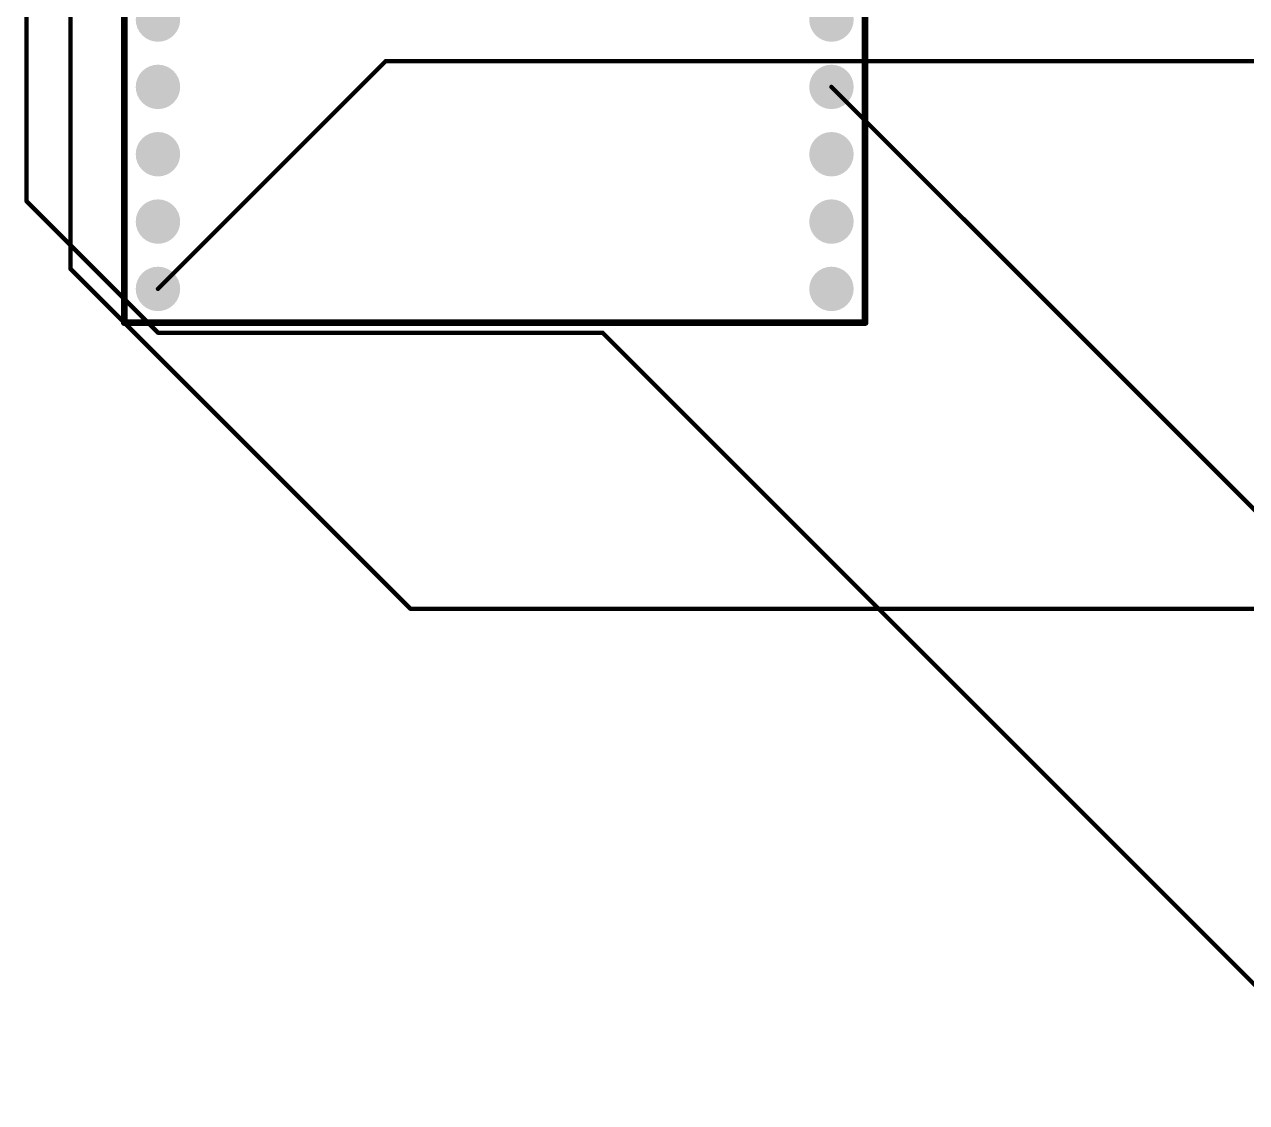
# Model space of a CAD drawing. Header units: inches. Extents: x -0.1 to 5.62, y -0.6 to 4.67.
# Drawn here: x -0.098 to 1.716, y -0.308 to 1.293 of the extents above; entities that cross this region are included whole.
import ezdxf

# ---------------------------------------------------------------- set-up
doc = ezdxf.new("R2010")
doc.units = ezdxf.units.IN
doc.header["$MEASUREMENT"] = 0
for name, color, linetype in [('Bottom Layer', 5, 'Continuous'), ('Bottom Solder', 6, 'Continuous'), ('Multi-Layer', 9, 'Continuous'), ('Pad Holes', 156, 'Continuous'), ('Top Layer', 1, 'Continuous'), ('Top Overlay', 2, 'Continuous'), ('Top Solder', 216, 'Continuous')]:
    doc.layers.add(name, color=color, linetype=linetype)

# ---------------------------------------------------------------- blocks, each defined once
blk = doc.blocks.new('ESP_DEVKIT_10')
at = {"layer": 'Bottom Layer'}
h = blk.add_hatch(color=5, dxfattribs=at)
edge = h.paths.add_edge_path()
edge.add_arc((0, -1.4), 0.03, 0, 360)
h = blk.add_hatch(color=5, dxfattribs=at)
edge = h.paths.add_edge_path()
edge.add_arc((1, -1.4), 0.03, 0, 360)
h = blk.add_hatch(color=5, dxfattribs=at)
edge = h.paths.add_edge_path()
edge.add_arc((0, -1.5), 0.03, 0, 360)
h = blk.add_hatch(color=5, dxfattribs=at)
edge = h.paths.add_edge_path()
edge.add_arc((1, -1.5), 0.03, 0, 360)
h = blk.add_hatch(color=5, dxfattribs=at)
edge = h.paths.add_edge_path()
edge.add_arc((0, -1.6), 0.03, 0, 360)
h = blk.add_hatch(color=5, dxfattribs=at)
edge = h.paths.add_edge_path()
edge.add_arc((1, -1.6), 0.03, 0, 360)
h = blk.add_hatch(color=5, dxfattribs=at)
edge = h.paths.add_edge_path()
edge.add_arc((0, -1.7), 0.03, 0, 360)
h = blk.add_hatch(color=5, dxfattribs=at)
edge = h.paths.add_edge_path()
edge.add_arc((1, -1.7), 0.03, 0, 360)
h = blk.add_hatch(color=5, dxfattribs=at)
edge = h.paths.add_edge_path()
edge.add_arc((0, -1.8), 0.03, 0, 360)
h = blk.add_hatch(color=5, dxfattribs=at)
edge = h.paths.add_edge_path()
edge.add_arc((1, -1.8), 0.03, 0, 360)
at = {"layer": 'Bottom Solder'}
h = blk.add_hatch(color=6, dxfattribs=at)
edge = h.paths.add_edge_path()
edge.add_arc((0, -1.4), 0.033, 0, 360)
h = blk.add_hatch(color=6, dxfattribs=at)
edge = h.paths.add_edge_path()
edge.add_arc((1, -1.4), 0.033, 0, 360)
h = blk.add_hatch(color=6, dxfattribs=at)
edge = h.paths.add_edge_path()
edge.add_arc((0, -1.5), 0.033, 0, 360)
h = blk.add_hatch(color=6, dxfattribs=at)
edge = h.paths.add_edge_path()
edge.add_arc((1, -1.5), 0.033, 0, 360)
h = blk.add_hatch(color=6, dxfattribs=at)
edge = h.paths.add_edge_path()
edge.add_arc((0, -1.6), 0.033, 0, 360)
h = blk.add_hatch(color=6, dxfattribs=at)
edge = h.paths.add_edge_path()
edge.add_arc((1, -1.6), 0.033, 0, 360)
h = blk.add_hatch(color=6, dxfattribs=at)
edge = h.paths.add_edge_path()
edge.add_arc((0, -1.7), 0.033, 0, 360)
h = blk.add_hatch(color=6, dxfattribs=at)
edge = h.paths.add_edge_path()
edge.add_arc((1, -1.7), 0.033, 0, 360)
h = blk.add_hatch(color=6, dxfattribs=at)
edge = h.paths.add_edge_path()
edge.add_arc((0, -1.8), 0.033, 0, 360)
h = blk.add_hatch(color=6, dxfattribs=at)
edge = h.paths.add_edge_path()
edge.add_arc((1, -1.8), 0.033, 0, 360)
at = {"layer": 'Multi-Layer'}
h = blk.add_hatch(color=9, dxfattribs=at)
edge = h.paths.add_edge_path()
edge.add_arc((0, -1.4), 0.03, 0, 360)
h = blk.add_hatch(color=9, dxfattribs=at)
edge = h.paths.add_edge_path()
edge.add_arc((1, -1.4), 0.03, 0, 360)
h = blk.add_hatch(color=9, dxfattribs=at)
edge = h.paths.add_edge_path()
edge.add_arc((0, -1.5), 0.03, 0, 360)
h = blk.add_hatch(color=9, dxfattribs=at)
edge = h.paths.add_edge_path()
edge.add_arc((1, -1.5), 0.03, 0, 360)
h = blk.add_hatch(color=9, dxfattribs=at)
edge = h.paths.add_edge_path()
edge.add_arc((0, -1.6), 0.03, 0, 360)
h = blk.add_hatch(color=9, dxfattribs=at)
edge = h.paths.add_edge_path()
edge.add_arc((1, -1.6), 0.03, 0, 360)
h = blk.add_hatch(color=9, dxfattribs=at)
edge = h.paths.add_edge_path()
edge.add_arc((0, -1.7), 0.03, 0, 360)
h = blk.add_hatch(color=9, dxfattribs=at)
edge = h.paths.add_edge_path()
edge.add_arc((1, -1.7), 0.03, 0, 360)
h = blk.add_hatch(color=9, dxfattribs=at)
edge = h.paths.add_edge_path()
edge.add_arc((0, -1.8), 0.03, 0, 360)
h = blk.add_hatch(color=9, dxfattribs=at)
edge = h.paths.add_edge_path()
edge.add_arc((1, -1.8), 0.03, 0, 360)
at = {"layer": 'Pad Holes'}
h = blk.add_hatch(color=7, dxfattribs=at)
edge = h.paths.add_edge_path()
edge.add_arc((0, -1.4), 0.015, 0, 360)
h = blk.add_hatch(color=7, dxfattribs=at)
edge = h.paths.add_edge_path()
edge.add_arc((1, -1.4), 0.015, 0, 360)
h = blk.add_hatch(color=7, dxfattribs=at)
edge = h.paths.add_edge_path()
edge.add_arc((0, -1.5), 0.015, 0, 360)
h = blk.add_hatch(color=7, dxfattribs=at)
edge = h.paths.add_edge_path()
edge.add_arc((1, -1.5), 0.015, 0, 360)
h = blk.add_hatch(color=7, dxfattribs=at)
edge = h.paths.add_edge_path()
edge.add_arc((0, -1.6), 0.015, 0, 360)
h = blk.add_hatch(color=7, dxfattribs=at)
edge = h.paths.add_edge_path()
edge.add_arc((1, -1.6), 0.015, 0, 360)
h = blk.add_hatch(color=7, dxfattribs=at)
edge = h.paths.add_edge_path()
edge.add_arc((0, -1.7), 0.015, 0, 360)
h = blk.add_hatch(color=7, dxfattribs=at)
edge = h.paths.add_edge_path()
edge.add_arc((1, -1.7), 0.015, 0, 360)
h = blk.add_hatch(color=7, dxfattribs=at)
edge = h.paths.add_edge_path()
edge.add_arc((0, -1.8), 0.015, 0, 360)
h = blk.add_hatch(color=7, dxfattribs=at)
edge = h.paths.add_edge_path()
edge.add_arc((1, -1.8), 0.015, 0, 360)
at = {"layer": 'Top Layer'}
h = blk.add_hatch(color=1, dxfattribs=at)
edge = h.paths.add_edge_path()
edge.add_arc((0, -1.4), 0.03, 0, 360)
h = blk.add_hatch(color=1, dxfattribs=at)
edge = h.paths.add_edge_path()
edge.add_arc((1, -1.4), 0.03, 0, 360)
h = blk.add_hatch(color=1, dxfattribs=at)
edge = h.paths.add_edge_path()
edge.add_arc((0, -1.5), 0.03, 0, 360)
h = blk.add_hatch(color=1, dxfattribs=at)
edge = h.paths.add_edge_path()
edge.add_arc((1, -1.5), 0.03, 0, 360)
h = blk.add_hatch(color=1, dxfattribs=at)
edge = h.paths.add_edge_path()
edge.add_arc((0, -1.6), 0.03, 0, 360)
h = blk.add_hatch(color=1, dxfattribs=at)
edge = h.paths.add_edge_path()
edge.add_arc((1, -1.6), 0.03, 0, 360)
h = blk.add_hatch(color=1, dxfattribs=at)
edge = h.paths.add_edge_path()
edge.add_arc((0, -1.7), 0.03, 0, 360)
h = blk.add_hatch(color=1, dxfattribs=at)
edge = h.paths.add_edge_path()
edge.add_arc((1, -1.7), 0.03, 0, 360)
h = blk.add_hatch(color=1, dxfattribs=at)
edge = h.paths.add_edge_path()
edge.add_arc((0, -1.8), 0.03, 0, 360)
h = blk.add_hatch(color=1, dxfattribs=at)
edge = h.paths.add_edge_path()
edge.add_arc((1, -1.8), 0.03, 0, 360)
at = {"layer": 'Top Solder'}
h = blk.add_hatch(color=216, dxfattribs=at)
edge = h.paths.add_edge_path()
edge.add_arc((0, -1.4), 0.033, 0, 360)
h = blk.add_hatch(color=216, dxfattribs=at)
edge = h.paths.add_edge_path()
edge.add_arc((1, -1.4), 0.033, 0, 360)
h = blk.add_hatch(color=216, dxfattribs=at)
edge = h.paths.add_edge_path()
edge.add_arc((0, -1.5), 0.033, 0, 360)
h = blk.add_hatch(color=216, dxfattribs=at)
edge = h.paths.add_edge_path()
edge.add_arc((1, -1.5), 0.033, 0, 360)
h = blk.add_hatch(color=216, dxfattribs=at)
edge = h.paths.add_edge_path()
edge.add_arc((0, -1.6), 0.033, 0, 360)
h = blk.add_hatch(color=216, dxfattribs=at)
edge = h.paths.add_edge_path()
edge.add_arc((1, -1.6), 0.033, 0, 360)
h = blk.add_hatch(color=216, dxfattribs=at)
edge = h.paths.add_edge_path()
edge.add_arc((0, -1.7), 0.033, 0, 360)
h = blk.add_hatch(color=216, dxfattribs=at)
edge = h.paths.add_edge_path()
edge.add_arc((1, -1.7), 0.033, 0, 360)
h = blk.add_hatch(color=216, dxfattribs=at)
edge = h.paths.add_edge_path()
edge.add_arc((0, -1.8), 0.033, 0, 360)
h = blk.add_hatch(color=216, dxfattribs=at)
edge = h.paths.add_edge_path()
edge.add_arc((1, -1.8), 0.033, 0, 360)
at = {"layer": 'Top Overlay', "const_width": 0.01}
for points in [[(-0.05, -1.85), (-0.05, 0.2917)], [(1.05, -1.85), (1.05, 0.2917)], [(-0.05, -1.85), (1.05, -1.85)]]:
    blk.add_lwpolyline(points, dxfattribs=at)
at = {"layer": 'Top Overlay', "const_width": 0.005}
for points in [[(-0.0525, -1.85, 1), (-0.0475, -1.85, 1)], [(-0.0525, -1.85, 1), (-0.0475, -1.85, 1)], [(1.0475, -1.85, 1), (1.0525, -1.85, 1)], [(1.0475, -1.85, 1), (1.0525, -1.85, 1)]]:
    blk.add_lwpolyline(points, format="xyb", close=True, dxfattribs=at)

msp = doc.modelspace()

# ---------------------------------------------------------------- linework, layer by layer
at = {"layer": 'Bottom Layer', "const_width": 0.0065}
for points in [[(-0.095, 1.03), (-0.095, 2.005)], [(-0.095, 1.03), (0.1, 0.835)], [(0.1, 0.835), (0.76, 0.835)], [(0.76, 0.835), (1.9, -0.305)]]:
    msp.add_lwpolyline(points, dxfattribs=at)
at = {"layer": 'Bottom Layer', "const_width": 0.00325}
for points in [[(-0.0966, 1.03, 1), (-0.0934, 1.03, 1)], [(-0.0966, 1.03, 1), (-0.0934, 1.03, 1)], [(0.0984, 0.835, 1), (0.1016, 0.835, 1)], [(0.0984, 0.835, 1), (0.1016, 0.835, 1)], [(0.7584, 0.835, 1), (0.7616, 0.835, 1)], [(0.7584, 0.835, 1), (0.7616, 0.835, 1)]]:
    msp.add_lwpolyline(points, format="xyb", close=True, dxfattribs=at)
at = {"layer": 'Top Layer', "const_width": 0.0065}
for points in [[(-0.03, 0.93), (-0.03, 2.375)], [(0.1, 0.9), (0.4382, 1.2383)], [(0.4382, 1.2383), (1.7656, 1.2383)], [(1.1, 1.2), (1.84, 0.46)], [(-0.03, 0.93), (0.475, 0.425)], [(0.475, 0.425), (4.048, 0.425)]]:
    msp.add_lwpolyline(points, dxfattribs=at)
at = {"layer": 'Top Layer', "const_width": 0.00325}
for points in [[(0.4366, 1.2383, 1), (0.4399, 1.2383, 1)], [(0.4366, 1.2383, 1), (0.4399, 1.2383, 1)], [(1.0984, 1.2, 1), (1.1016, 1.2, 1)], [(-0.0316, 0.93, 1), (-0.0284, 0.93, 1)], [(-0.0316, 0.93, 1), (-0.0284, 0.93, 1)], [(0.0984, 0.9, 1), (0.1016, 0.9, 1)], [(0.4734, 0.425, 1), (0.4766, 0.425, 1)], [(0.4734, 0.425, 1), (0.4766, 0.425, 1)]]:
    msp.add_lwpolyline(points, format="xyb", close=True, dxfattribs=at)

# ---------------------------------------------------------------- block references
msp.add_blockref('ESP_DEVKIT_10', (0.1, 2.7))

doc.saveas('drawing.dxf')
